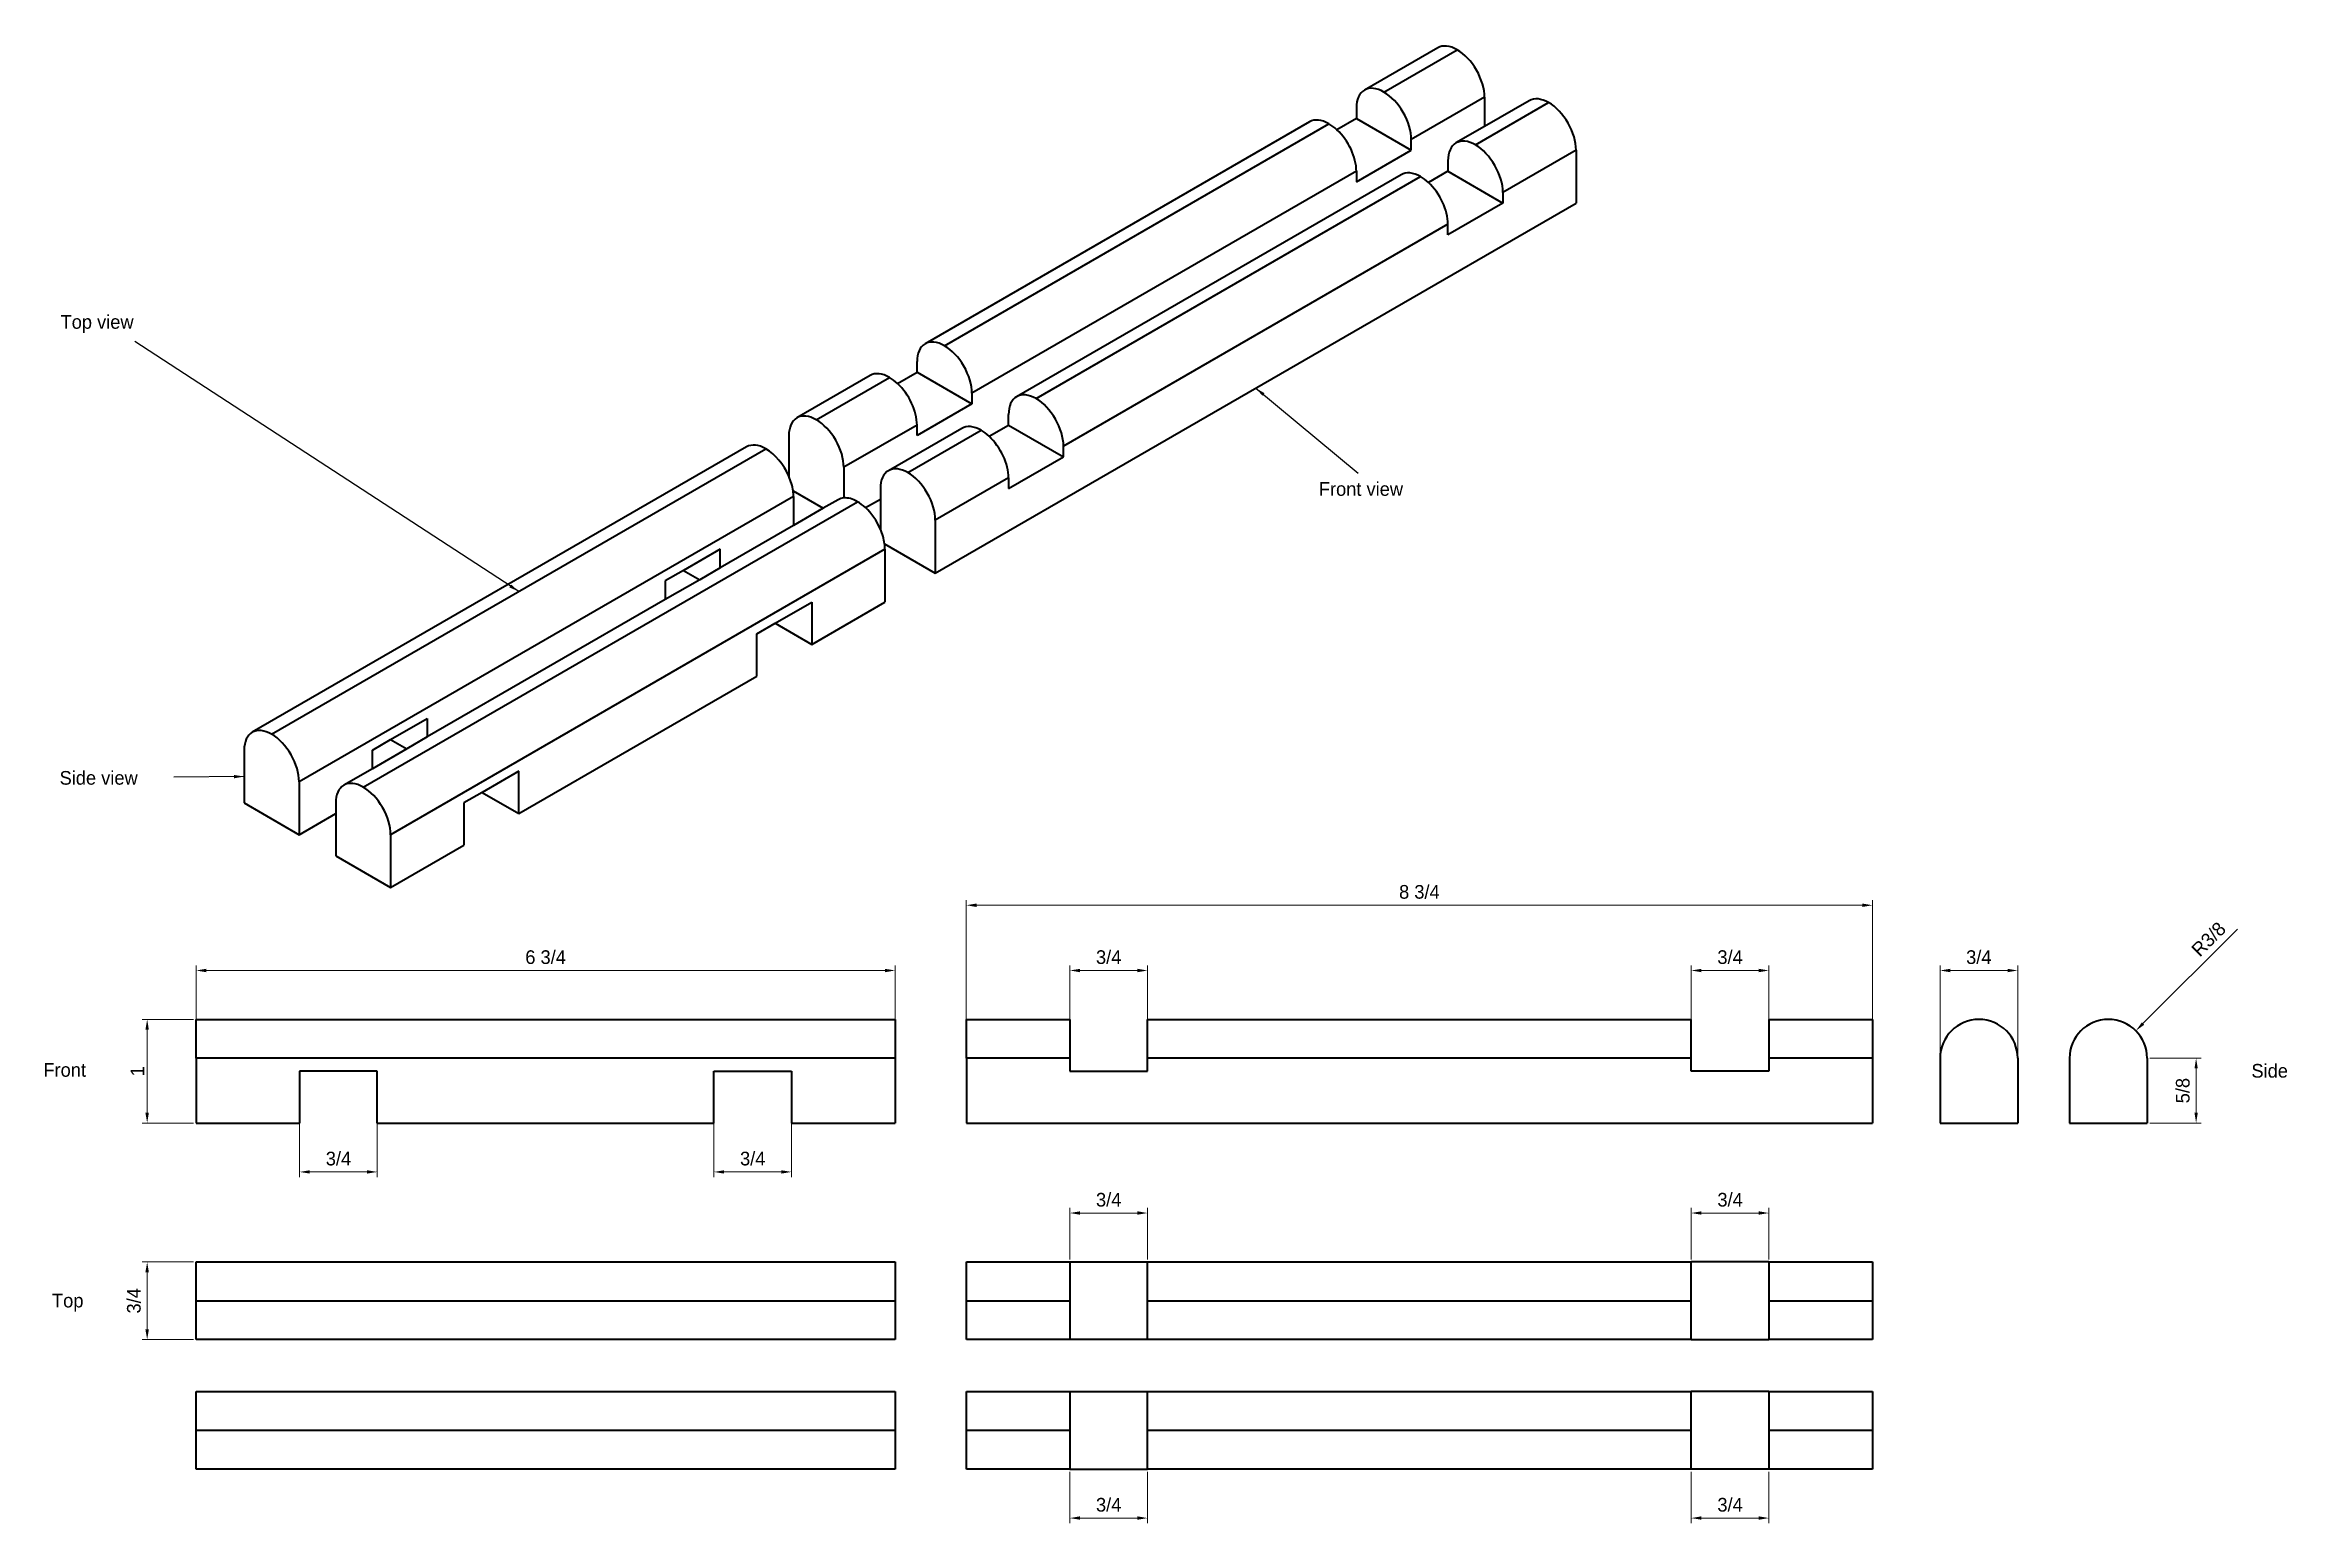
# Model space of a CAD drawing. Header units: inches. Extents: x 0.7 to 22.4, y 1.8 to 16.1.
import ezdxf

# ---------------------------------------------------------------- set-up
doc = ezdxf.new("R2010")
doc.units = ezdxf.units.IN
doc.header["$LTSCALE"] = 0.03937
doc.header["$MEASUREMENT"] = 0
doc.layers.add('Annotations', color=7, linetype='Continuous')
doc.layers.add('Geometries', color=7, linetype='Continuous')
doc.styles.add('Shapr18', font='txt', dxfattribs={"height": 0.13187})
doc.styles.add('Shapr19', font='txt', dxfattribs={"height": 0.13187})
doc.styles.add('Shapr21', font='txt', dxfattribs={"height": 0.13187})
doc.dimstyles.new('ISO-25', dxfattribs={"dimtxt": 0.098425, "dimasz": 0.098425, "dimexe": 0.049213, "dimexo": 0.024606, "dimgap": 0.024606, "dimtad": 1, "dimtxsty": 'Standard', "dimcen": 0.098425, "dimadec": 0, "dimazin": 0, "dimtfac": 1, "dimtmove": 0, "dimatfit": 3, "dimfxl": 0.03937, "dimarcsym": 0})

# ---------------------------------------------------------------- blocks, each defined once
blk = doc.blocks.new('*D2')
at = {"layer": 'Annotations', "color": 0, "linetype": 'Continuous', "lineweight": 15}
for p, q in [((2.206, 6.318), (2.206, 7.19)), ((8.956, 6.318), (8.956, 7.19)), ((2.304, 7.141), (8.858, 7.141))]:
    blk.add_line(p, q, dxfattribs=at)
at = {"layer": 'Annotations', "color": 0}
for points in [[(2.304, 7.157), (2.304, 7.124), (2.206, 7.141)], [(8.858, 7.124), (8.858, 7.157), (8.956, 7.141)]]:
    blk.add_solid(points, dxfattribs=at)
at = {"layer": 'Defpoints', "color": 0}
for p in [(8.956, 7.141), (2.206, 6.293), (8.956, 6.293)]:
    blk.add_point(p, dxfattribs=at)
at = {"layer": 'Annotations', "color": 0, "lineweight": 15, "insert": (5.581, 7.269), "char_height": 0.1319, "attachment_point": 5, "style": 'Shapr18'}
blk.add_mtext('\\A1;6 3/4', dxfattribs=at)
blk = doc.blocks.new('*D3')
at = {"layer": 'Annotations', "color": 0, "linetype": 'Continuous', "lineweight": 15}
for p, q in [((9.643, 6.318), (9.643, 7.82)), ((18.393, 6.318), (18.393, 7.82)), ((9.742, 7.771), (18.295, 7.771))]:
    blk.add_line(p, q, dxfattribs=at)
at = {"layer": 'Annotations', "color": 0}
for points in [[(9.742, 7.787), (9.742, 7.754), (9.643, 7.771)], [(18.295, 7.754), (18.295, 7.787), (18.393, 7.771)]]:
    blk.add_solid(points, dxfattribs=at)
at = {"layer": 'Defpoints', "color": 0}
for p in [(18.393, 7.771), (9.643, 6.293), (18.393, 6.293)]:
    blk.add_point(p, dxfattribs=at)
at = {"layer": 'Annotations', "color": 0, "lineweight": 15, "insert": (14.018, 7.899), "char_height": 0.1319, "attachment_point": 5, "style": 'Shapr18'}
blk.add_mtext('\\A1;8 3/4', dxfattribs=at)
blk = doc.blocks.new('*D4')
at = {"layer": 'Annotations', "color": 0, "linetype": 'Continuous', "lineweight": 15}
for p, q in [((2.181, 6.668), (1.684, 6.668)), ((1.734, 6.57), (1.734, 5.767)), ((2.181, 5.668), (1.684, 5.668))]:
    blk.add_line(p, q, dxfattribs=at)
at = {"layer": 'Annotations', "color": 0}
for points in [[(1.75, 6.57), (1.717, 6.57), (1.734, 6.668)], [(1.717, 5.767), (1.75, 5.767), (1.734, 5.668)]]:
    blk.add_solid(points, dxfattribs=at)
at = {"layer": 'Defpoints', "color": 0}
for p in [(2.206, 6.668), (1.734, 5.668), (2.206, 5.668)]:
    blk.add_point(p, dxfattribs=at)
at = {"layer": 'Annotations', "color": 0, "lineweight": 15, "insert": (1.64, 6.168), "char_height": 0.1319, "attachment_point": 5, "rotation": 90, "style": 'Shapr18'}
blk.add_mtext('\\A1;1', dxfattribs=at)
blk = doc.blocks.new('*D5')
at = {"layer": 'Annotations', "color": 0, "linetype": 'Continuous', "lineweight": 15}
for p, q in [((2.181, 4.327), (1.684, 4.327)), ((1.734, 4.228), (1.734, 3.675)), ((2.181, 3.577), (1.684, 3.577))]:
    blk.add_line(p, q, dxfattribs=at)
at = {"layer": 'Annotations', "color": 0}
for points in [[(1.75, 4.228), (1.717, 4.228), (1.734, 4.327)], [(1.717, 3.675), (1.75, 3.675), (1.734, 3.577)]]:
    blk.add_solid(points, dxfattribs=at)
at = {"layer": 'Defpoints', "color": 0}
for p in [(2.206, 4.327), (1.734, 3.577), (2.206, 3.577)]:
    blk.add_point(p, dxfattribs=at)
at = {"layer": 'Annotations', "color": 0, "lineweight": 15, "insert": (1.606, 3.952), "char_height": 0.1319, "attachment_point": 5, "rotation": 90, "style": 'Shapr19'}
blk.add_mtext('\\A1;3/4', dxfattribs=at)
blk = doc.blocks.new('*D6')
at = {"layer": 'Annotations', "color": 0, "linetype": 'Continuous', "lineweight": 15}
for p, q in [((19.045, 6.318), (19.045, 7.19)), ((19.795, 6.318), (19.795, 7.19)), ((19.144, 7.141), (19.697, 7.141))]:
    blk.add_line(p, q, dxfattribs=at)
at = {"layer": 'Annotations', "color": 0}
for points in [[(19.144, 7.157), (19.144, 7.124), (19.045, 7.141)], [(19.697, 7.124), (19.697, 7.157), (19.795, 7.141)]]:
    blk.add_solid(points, dxfattribs=at)
at = {"layer": 'Defpoints', "color": 0}
for p in [(19.795, 7.141), (19.045, 6.293), (19.795, 6.293)]:
    blk.add_point(p, dxfattribs=at)
at = {"layer": 'Annotations', "color": 0, "lineweight": 15, "insert": (19.42, 7.269), "char_height": 0.1319, "attachment_point": 5, "style": 'Shapr21'}
blk.add_mtext('\\A1;3/4', dxfattribs=at)
blk = doc.blocks.new('*D7')
at = {"layer": 'Annotations', "color": 0, "linetype": 'Continuous', "lineweight": 15}
for p, q in [((21.07, 6.293), (21.567, 6.293)), ((21.518, 6.195), (21.518, 5.767)), ((21.07, 5.668), (21.567, 5.668))]:
    blk.add_line(p, q, dxfattribs=at)
at = {"layer": 'Annotations', "color": 0}
for points in [[(21.534, 6.195), (21.502, 6.195), (21.518, 6.293)], [(21.502, 5.767), (21.534, 5.767), (21.518, 5.668)]]:
    blk.add_solid(points, dxfattribs=at)
at = {"layer": 'Defpoints', "color": 0}
for p in [(21.045, 6.293), (21.045, 5.668), (21.518, 5.668)]:
    blk.add_point(p, dxfattribs=at)
at = {"layer": 'Annotations', "color": 0, "lineweight": 15, "insert": (21.39, 5.981), "char_height": 0.1319, "attachment_point": 5, "rotation": 90, "style": 'Shapr21'}
blk.add_mtext('\\A1;5/8', dxfattribs=at)
blk = doc.blocks.new('*D8')
at = {"layer": 'Annotations', "color": 0, "linetype": 'Continuous', "lineweight": 15}
blk.add_line((21.005, 6.628), (21.918, 7.541), dxfattribs=at)
at = {"layer": 'Annotations', "color": 0}
blk.add_solid([(20.994, 6.64), (21.017, 6.617), (20.936, 6.559)], dxfattribs=at)
at = {"layer": 'Defpoints', "color": 0}
for p in [(20.936, 6.559), (20.67, 6.293)]:
    blk.add_point(p, dxfattribs=at)
at = {"layer": 'Annotations', "color": 0, "lineweight": 15, "insert": (21.639, 7.443), "char_height": 0.1319, "attachment_point": 5, "rotation": 45, "style": 'Shapr21'}
blk.add_mtext('\\A1;R3/8', dxfattribs=at)
blk = doc.blocks.new('*D9')
at = {"layer": 'Annotations', "color": 0, "linetype": 'Continuous', "lineweight": 15}
for p, q in [((3.206, 6.144), (3.206, 5.147)), ((3.956, 6.144), (3.956, 5.147)), ((3.858, 5.196), (3.304, 5.196))]:
    blk.add_line(p, q, dxfattribs=at)
at = {"layer": 'Annotations', "color": 0}
for points in [[(3.304, 5.212), (3.304, 5.18), (3.206, 5.196)], [(3.858, 5.18), (3.858, 5.212), (3.956, 5.196)]]:
    blk.add_solid(points, dxfattribs=at)
at = {"layer": 'Defpoints', "color": 0}
for p in [(3.206, 6.168), (3.956, 6.168), (3.206, 5.196)]:
    blk.add_point(p, dxfattribs=at)
at = {"layer": 'Annotations', "color": 0, "lineweight": 15, "insert": (3.581, 5.324), "char_height": 0.1319, "attachment_point": 5, "style": 'Shapr18'}
blk.add_mtext('\\A1;3/4', dxfattribs=at)
blk = doc.blocks.new('*D10')
at = {"layer": 'Annotations', "color": 0, "linetype": 'Continuous', "lineweight": 15}
for p, q in [((7.206, 6.144), (7.206, 5.147)), ((7.956, 6.144), (7.956, 5.147)), ((7.304, 5.196), (7.858, 5.196))]:
    blk.add_line(p, q, dxfattribs=at)
at = {"layer": 'Annotations', "color": 0}
for points in [[(7.304, 5.212), (7.304, 5.18), (7.206, 5.196)], [(7.858, 5.18), (7.858, 5.212), (7.956, 5.196)]]:
    blk.add_solid(points, dxfattribs=at)
at = {"layer": 'Defpoints', "color": 0}
for p in [(7.206, 6.168), (7.956, 6.168), (7.956, 5.196)]:
    blk.add_point(p, dxfattribs=at)
at = {"layer": 'Annotations', "color": 0, "lineweight": 15, "insert": (7.581, 5.324), "char_height": 0.1319, "attachment_point": 5, "style": 'Shapr18'}
blk.add_mtext('\\A1;3/4', dxfattribs=at)
blk = doc.blocks.new('*D11')
at = {"layer": 'Annotations', "color": 0, "linetype": 'Continuous', "lineweight": 15}
for p, q in [((10.643, 6.193), (10.643, 7.19)), ((11.393, 6.193), (11.393, 7.19)), ((10.742, 7.141), (11.295, 7.141))]:
    blk.add_line(p, q, dxfattribs=at)
at = {"layer": 'Annotations', "color": 0}
for points in [[(10.742, 7.157), (10.742, 7.124), (10.643, 7.141)], [(11.295, 7.124), (11.295, 7.157), (11.393, 7.141)]]:
    blk.add_solid(points, dxfattribs=at)
at = {"layer": 'Defpoints', "color": 0}
for p in [(11.393, 7.141), (10.643, 6.168), (11.393, 6.168)]:
    blk.add_point(p, dxfattribs=at)
at = {"layer": 'Annotations', "color": 0, "lineweight": 15, "insert": (11.018, 7.269), "char_height": 0.1319, "attachment_point": 5, "style": 'Shapr18'}
blk.add_mtext('\\A1;3/4', dxfattribs=at)
blk = doc.blocks.new('*D12')
at = {"layer": 'Annotations', "color": 0, "linetype": 'Continuous', "lineweight": 15}
for p, q in [((16.643, 6.193), (16.643, 7.19)), ((17.393, 6.193), (17.393, 7.19)), ((17.295, 7.141), (16.742, 7.141))]:
    blk.add_line(p, q, dxfattribs=at)
at = {"layer": 'Annotations', "color": 0}
for points in [[(16.742, 7.157), (16.742, 7.124), (16.643, 7.141)], [(17.295, 7.124), (17.295, 7.157), (17.393, 7.141)]]:
    blk.add_solid(points, dxfattribs=at)
at = {"layer": 'Defpoints', "color": 0}
for p in [(16.643, 7.141), (16.643, 6.168), (17.393, 6.168)]:
    blk.add_point(p, dxfattribs=at)
at = {"layer": 'Annotations', "color": 0, "lineweight": 15, "insert": (17.018, 7.269), "char_height": 0.1319, "attachment_point": 5, "style": 'Shapr18'}
blk.add_mtext('\\A1;3/4', dxfattribs=at)
blk = doc.blocks.new('*D13')
at = {"layer": 'Annotations', "color": 0, "linetype": 'Continuous', "lineweight": 15}
for p, q in [((10.643, 4.351), (10.643, 4.848)), ((10.742, 4.799), (11.295, 4.799)), ((11.393, 4.351), (11.393, 4.848))]:
    blk.add_line(p, q, dxfattribs=at)
at = {"layer": 'Annotations', "color": 0}
for points in [[(10.742, 4.816), (10.742, 4.783), (10.643, 4.799)], [(11.295, 4.783), (11.295, 4.816), (11.393, 4.799)]]:
    blk.add_solid(points, dxfattribs=at)
at = {"layer": 'Defpoints', "color": 0}
for p in [(11.393, 4.799), (10.643, 4.327), (11.393, 4.327)]:
    blk.add_point(p, dxfattribs=at)
at = {"layer": 'Annotations', "color": 0, "lineweight": 15, "insert": (11.018, 4.927), "char_height": 0.1319, "attachment_point": 5, "style": 'Shapr19'}
blk.add_mtext('\\A1;3/4', dxfattribs=at)
blk = doc.blocks.new('*D14')
at = {"layer": 'Annotations', "color": 0, "linetype": 'Continuous', "lineweight": 15}
for p, q in [((10.643, 2.302), (10.643, 1.805)), ((11.393, 2.302), (11.393, 1.805)), ((10.742, 1.854), (11.295, 1.854))]:
    blk.add_line(p, q, dxfattribs=at)
at = {"layer": 'Annotations', "color": 0}
for points in [[(10.742, 1.871), (10.742, 1.838), (10.643, 1.854)], [(11.295, 1.838), (11.295, 1.871), (11.393, 1.854)]]:
    blk.add_solid(points, dxfattribs=at)
at = {"layer": 'Defpoints', "color": 0}
for p in [(10.643, 2.327), (11.393, 2.327), (11.393, 1.854)]:
    blk.add_point(p, dxfattribs=at)
at = {"layer": 'Annotations', "color": 0, "lineweight": 15, "insert": (11.018, 1.982), "char_height": 0.1319, "attachment_point": 5, "style": 'Shapr19'}
blk.add_mtext('\\A1;3/4', dxfattribs=at)
blk = doc.blocks.new('*D15')
at = {"layer": 'Annotations', "color": 0, "linetype": 'Continuous', "lineweight": 15}
for p, q in [((16.643, 4.351), (16.643, 4.848)), ((17.295, 4.799), (16.742, 4.799)), ((17.393, 4.351), (17.393, 4.848))]:
    blk.add_line(p, q, dxfattribs=at)
at = {"layer": 'Annotations', "color": 0}
for points in [[(16.742, 4.816), (16.742, 4.783), (16.643, 4.799)], [(17.295, 4.783), (17.295, 4.816), (17.393, 4.799)]]:
    blk.add_solid(points, dxfattribs=at)
at = {"layer": 'Defpoints', "color": 0}
for p in [(16.643, 4.799), (16.643, 4.327), (17.393, 4.327)]:
    blk.add_point(p, dxfattribs=at)
at = {"layer": 'Annotations', "color": 0, "lineweight": 15, "insert": (17.018, 4.927), "char_height": 0.1319, "attachment_point": 5, "style": 'Shapr19'}
blk.add_mtext('\\A1;3/4', dxfattribs=at)
blk = doc.blocks.new('*D16')
at = {"layer": 'Annotations', "color": 0, "linetype": 'Continuous', "lineweight": 15}
for p, q in [((16.643, 2.302), (16.643, 1.805)), ((17.393, 2.302), (17.393, 1.805)), ((17.295, 1.854), (16.742, 1.854))]:
    blk.add_line(p, q, dxfattribs=at)
at = {"layer": 'Annotations', "color": 0}
for points in [[(16.742, 1.871), (16.742, 1.838), (16.643, 1.854)], [(17.295, 1.838), (17.295, 1.871), (17.393, 1.854)]]:
    blk.add_solid(points, dxfattribs=at)
at = {"layer": 'Defpoints', "color": 0}
for p in [(16.643, 2.327), (17.393, 2.327), (16.643, 1.854)]:
    blk.add_point(p, dxfattribs=at)
at = {"layer": 'Annotations', "color": 0, "lineweight": 15, "insert": (17.018, 1.982), "char_height": 0.1319, "attachment_point": 5, "style": 'Shapr19'}
blk.add_mtext('\\A1;3/4', dxfattribs=at)

msp = doc.modelspace()

# ---------------------------------------------------------------- linework, layer by layer
at = {"layer": 'Geometries', "linetype": 'Continuous', "lineweight": 40}
for p, q in [((14.1946727, 16.0487227), (13.487566, 15.6404744)), ((13.675066, 15.6219011), (14.3821727, 16.0301493)), ((13.4099009, 15.4688079), (13.4099009, 15.3667459)), ((14.6473378, 15.57087), (13.940231, 15.1626217)), ((14.5589494, 15.1115907), (15.2660562, 15.519839)), ((14.6473378, 15.57087), (14.6473378, 15.2894482)), ((15.0785562, 15.5384123), (14.6473378, 15.2894482)), ((12.9572359, 15.3342881), (9.2449253, 13.1909846)), ((9.4324253, 13.1724113), (13.1447359, 15.3157148)), ((13.4099009, 15.3667459), (13.221707, 15.2580921)), ((13.4099009, 15.3667459), (13.940231, 15.0605597)), ((13.940231, 15.0605597), (13.940231, 15.1626217)), ((14.6473378, 15.2894482), (14.3714494, 15.130164)), ((13.4099009, 14.7543734), (13.940231, 15.0605597)), ((14.2937844, 14.9584976), (14.2937844, 14.8564355)), ((15.5312213, 15.0605597), (14.8241145, 14.6523114)), ((15.5312213, 15.0605597), (15.5312213, 14.5502493)), ((13.4099009, 14.8564355), (9.6975903, 12.713132)), ((13.8411194, 14.8239778), (10.1288087, 12.6806743)), ((10.3163087, 12.6621009), (14.0286194, 14.8054045)), ((13.4099009, 14.8564355), (13.4099009, 14.7543734)), ((14.2937844, 14.8564355), (14.1055905, 14.7477817)), ((14.2937844, 14.8564355), (14.8241145, 14.5502493)), ((9.3440369, 10.9780768), (15.5312213, 14.5502493)), ((14.8241145, 14.5502493), (14.2937844, 14.2440631)), ((14.8241145, 14.6523114), (14.8241145, 14.5502493)), ((14.2937844, 14.3461251), (10.5814738, 12.2028216)), ((14.2937844, 14.2440631), (14.2937844, 14.3461251)), ((9.1672602, 12.9172561), (9.1672602, 13.0193182)), ((8.7145952, 12.8847984), (8.0074884, 12.4765501)), ((8.1949884, 12.4579768), (8.9020952, 12.8662251)), ((8.9790663, 12.8086023), (9.1672602, 12.9172561)), ((9.1672602, 12.9172561), (9.6975903, 12.6110699)), ((9.6975903, 12.6110699), (9.1672602, 12.3048837)), ((9.6975903, 12.713132), (9.6975903, 12.6110699)), ((9.1672602, 12.4069458), (8.4601534, 11.9986975)), ((9.5984787, 12.374488), (8.8913719, 11.9662397)), ((9.0788719, 11.9476664), (9.7859787, 12.3559147)), ((9.1672602, 12.3048837), (9.1672602, 12.4069458)), ((9.8629498, 12.2982919), (10.0511437, 12.4069458)), ((10.0511437, 12.4069458), (10.0511437, 12.5090078)), ((10.0511437, 12.4069458), (10.5814738, 12.1007595)), ((7.5213525, 12.1958794), (2.7483817, 9.4402035)), ((2.9358817, 9.4216301), (7.7088525, 12.1773061)), ((7.9298234, 12.3048837), (7.9298234, 11.9127931)), ((10.5814738, 12.1007595), (10.5814738, 12.2028216)), ((8.4601534, 11.9986975), (8.4601534, 11.7025211)), ((10.0511437, 11.7945733), (10.5814738, 12.1007595)), ((7.9740175, 11.7180268), (3.2010468, 8.9623508)), ((7.9703088, 11.7711991), (8.2619301, 11.6028314)), ((7.9740175, 11.7180268), (7.9740175, 11.436605)), ((8.6697071, 11.609373), (8.8137068, 11.6925113)), ((8.8137068, 11.7945733), (8.8137068, 11.6925113)), ((8.8137068, 11.6925113), (8.8137068, 11.4024827)), ((10.0511437, 11.8966354), (9.3440369, 11.4883871)), ((10.0511437, 11.8966354), (10.0511437, 11.7945733)), ((3.8197652, 8.9113198), (8.592736, 11.6669957)), ((8.2619301, 11.6028314), (7.9740175, 11.436605)), ((8.405236, 11.685569), (8.2619301, 11.6028314)), ((9.3440369, 11.4883871), (9.3440369, 10.9780768)), ((7.9740175, 11.436605), (7.2669108, 11.0283567)), ((8.8541922, 11.2608887), (9.3440369, 10.9780768)), ((8.857901, 11.2077164), (4.0849302, 8.4520405)), ((7.2669108, 11.2077164), (6.9133574, 11.0035923)), ((7.2669108, 11.0283567), (7.2669108, 11.2077164)), ((8.857901, 11.2077164), (8.857901, 10.6974061)), ((6.9133574, 11.0035923), (6.7365807, 10.9015302)), ((7.0686875, 10.9139124), (6.7365807, 10.7221705)), ((6.7365807, 10.9015302), (6.7365807, 10.7221705)), ((6.9133574, 11.0035923), (7.0686875, 10.9139124)), ((7.2669108, 11.0283567), (7.0686875, 10.9139124)), ((6.7365807, 10.7221705), (4.4384836, 9.3953635)), ((7.7972408, 10.4932819), (8.1507942, 10.6974061)), ((8.1507942, 10.2891578), (8.857901, 10.6974061)), ((8.1507942, 10.6974061), (8.1507942, 10.2891578)), ((7.6204641, 10.3912198), (7.7972408, 10.4932819)), ((7.7972408, 10.4932819), (8.1507942, 10.2891578)), ((7.6204641, 9.9829715), (7.6204641, 10.3912198)), ((5.3223671, 8.6561646), (7.6204641, 9.9829715)), ((4.0849302, 9.3705991), (4.4384836, 9.5747233)), ((4.4384836, 9.5747233), (4.4384836, 9.3953635)), ((3.9081535, 9.268537), (4.0849302, 9.3705991)), ((4.0849302, 9.3705991), (4.2402603, 9.2809192)), ((4.4384836, 9.3953635), (4.2402603, 9.2809192)), ((2.6707167, 9.268537), (2.6707167, 8.7582267)), ((4.2402603, 9.2809192), (3.9081535, 9.0891773)), ((3.9081535, 9.0891773), (3.9081535, 9.268537)), ((3.2010468, 8.9623508), (3.2010468, 8.4520405)), ((3.9081535, 9.0891773), (3.6322652, 8.9298931)), ((5.3223671, 9.0644129), (4.9688137, 8.8602887)), ((5.3223671, 8.6561646), (5.3223671, 9.0644129)), ((2.6707167, 8.7582267), (3.2010468, 8.4520405)), ((3.5546002, 8.7582267), (3.5546002, 8.6561646)), ((4.9688137, 8.8602887), (4.792037, 8.7582267)), ((4.792037, 8.7582267), (4.792037, 8.3499784)), ((4.9688137, 8.8602887), (5.3223671, 8.6561646)), ((3.2010468, 8.4520405), (3.5546002, 8.6561646)), ((3.5546002, 8.6561646), (3.5546002, 8.2479163)), ((4.0849302, 8.4520405), (4.0849302, 7.9417301)), ((3.5546002, 8.2479163), (4.0849302, 7.9417301)), ((4.0849302, 7.9417301), (4.792037, 8.3499784)), ((2.2059825, 6.6683629), (8.9559825, 6.6683629)), ((2.2059825, 6.2933629), (2.2059825, 6.6683629)), ((8.9559825, 6.6683629), (8.9559825, 6.2933629)), ((9.6434825, 6.6683629), (10.6434825, 6.6683629)), ((9.6434825, 6.2933629), (9.6434825, 6.6683629)), ((10.6434825, 6.6683629), (10.6434825, 6.2933629)), ((11.3934825, 6.6683629), (16.6434825, 6.6683629)), ((11.3934825, 6.2933629), (11.3934825, 6.6683629)), ((16.6434825, 6.2933629), (16.6434825, 6.6683629)), ((17.3934825, 6.6683629), (18.3934825, 6.6683629)), ((17.3934825, 6.6683629), (17.3934825, 6.2933629)), ((18.3934825, 6.6683629), (18.3934825, 6.2933629)), ((8.9559825, 6.2933629), (2.2059825, 6.2933629)), ((2.2059825, 6.2933629), (2.2059825, 5.6683629)), ((8.9559825, 6.2933629), (8.9559825, 5.6683629)), ((9.6434825, 6.2933629), (9.6434825, 5.6683629)), ((10.6434825, 6.2933629), (9.6434825, 6.2933629)), ((10.6434825, 6.2933629), (10.6434825, 6.1683629)), ((11.3934825, 6.1683629), (11.3934825, 6.2933629)), ((16.6434825, 6.2933629), (11.3934825, 6.2933629)), ((16.6434825, 6.1683629), (16.6434825, 6.2933629)), ((17.3934825, 6.2933629), (17.3934825, 6.1683629)), ((18.3934825, 6.2933629), (17.3934825, 6.2933629)), ((18.3934825, 6.2933629), (18.3934825, 5.6683629)), ((19.0454985, 6.2933629), (19.0454985, 5.6683629)), ((19.7954985, 6.2933629), (19.7954985, 5.6683629)), ((20.2954985, 6.2933629), (20.2954985, 5.6683629)), ((21.0454985, 6.2933629), (21.0454985, 5.6683629)), ((3.9559825, 6.1683629), (3.2059825, 6.1683629)), ((3.2059825, 6.1683629), (3.2059825, 5.6683629)), ((3.9559825, 5.6683629), (3.9559825, 6.1683629)), ((7.2059825, 5.6683629), (7.2059825, 6.1683629)), ((7.2059825, 6.1683629), (7.9559825, 6.1683629)), ((7.9559825, 6.1683629), (7.9559825, 5.6683629)), ((10.6434825, 6.1683629), (11.3934825, 6.1683629)), ((17.3934825, 6.1683629), (16.6434825, 6.1683629)), ((2.2059825, 5.6683629), (3.2059825, 5.6683629)), ((3.9559825, 5.6683629), (7.2059825, 5.6683629)), ((7.9559825, 5.6683629), (8.9559825, 5.6683629)), ((9.6434825, 5.6683629), (18.3934825, 5.6683629)), ((19.0454985, 5.6683629), (19.7954985, 5.6683629)), ((20.2954985, 5.6683629), (21.0454985, 5.6683629)), ((2.2059825, 4.3267717), (8.9559825, 4.3267717)), ((2.2059825, 3.9517717), (2.2059825, 4.3267717)), ((8.9559825, 4.3267717), (8.9559825, 3.9517717)), ((9.6434825, 3.9517717), (9.6434825, 4.3267717)), ((9.6434825, 4.3267717), (10.6434825, 4.3267717)), ((10.6434825, 4.3267717), (11.3934825, 4.3267717)), ((10.6434825, 4.3267717), (10.6434825, 3.9517717)), ((11.3934825, 3.9517717), (11.3934825, 4.3267717)), ((11.3934825, 4.3267717), (16.6434825, 4.3267717)), ((17.3934825, 4.3267717), (16.6434825, 4.3267717)), ((16.6434825, 3.9517717), (16.6434825, 4.3267717)), ((17.3934825, 4.3267717), (18.3934825, 4.3267717)), ((17.3934825, 4.3267717), (17.3934825, 3.9517717)), ((18.3934825, 4.3267717), (18.3934825, 3.9517717)), ((2.2059825, 3.9517717), (8.9559825, 3.9517717)), ((2.2059825, 3.5767717), (2.2059825, 3.9517717)), ((8.9559825, 3.9517717), (8.9559825, 3.5767717)), ((9.6434825, 3.9517717), (10.6434825, 3.9517717)), ((9.6434825, 3.5767717), (9.6434825, 3.9517717)), ((10.6434825, 3.9517717), (10.6434825, 3.5767717)), ((11.3934825, 3.9517717), (16.6434825, 3.9517717)), ((11.3934825, 3.5767717), (11.3934825, 3.9517717)), ((16.6434825, 3.5767717), (16.6434825, 3.9517717)), ((17.3934825, 3.9517717), (17.3934825, 3.5767717)), ((17.3934825, 3.9517717), (18.3934825, 3.9517717)), ((18.3934825, 3.9517717), (18.3934825, 3.5767717)), ((8.9559825, 3.5767717), (2.2059825, 3.5767717)), ((10.6434825, 3.5767717), (9.6434825, 3.5767717)), ((11.3934825, 3.5767717), (10.6434825, 3.5767717)), ((16.6434825, 3.5767717), (11.3934825, 3.5767717)), ((16.6434825, 3.5767717), (17.3934825, 3.5767717)), ((18.3934825, 3.5767717), (17.3934825, 3.5767717)), ((2.2059825, 3.0767717), (8.9559825, 3.0767717)), ((2.2059825, 2.7017717), (2.2059825, 3.0767717)), ((8.9559825, 3.0767717), (8.9559825, 2.7017717)), ((9.6434825, 3.0767717), (10.6434825, 3.0767717)), ((9.6434825, 2.7017717), (9.6434825, 3.0767717)), ((10.6434825, 3.0767717), (10.6434825, 2.7017717)), ((10.6434825, 3.0767717), (11.3934825, 3.0767717)), ((11.3934825, 3.0767717), (16.6434825, 3.0767717)), ((11.3934825, 2.7017717), (11.3934825, 3.0767717)), ((16.6434825, 2.7017717), (16.6434825, 3.0767717)), ((17.3934825, 3.0767717), (16.6434825, 3.0767717)), ((17.3934825, 3.0767717), (18.3934825, 3.0767717)), ((17.3934825, 3.0767717), (17.3934825, 2.7017717)), ((18.3934825, 3.0767717), (18.3934825, 2.7017717)), ((2.2059825, 2.7017717), (8.9559825, 2.7017717)), ((2.2059825, 2.3267717), (2.2059825, 2.7017717)), ((8.9559825, 2.7017717), (8.9559825, 2.3267717)), ((9.6434825, 2.7017717), (10.6434825, 2.7017717)), ((9.6434825, 2.3267717), (9.6434825, 2.7017717)), ((10.6434825, 2.7017717), (10.6434825, 2.3267717)), ((11.3934825, 2.7017717), (16.6434825, 2.7017717)), ((11.3934825, 2.3267717), (11.3934825, 2.7017717)), ((16.6434825, 2.3267717), (16.6434825, 2.7017717)), ((17.3934825, 2.7017717), (18.3934825, 2.7017717)), ((17.3934825, 2.7017717), (17.3934825, 2.3267717)), ((18.3934825, 2.7017717), (18.3934825, 2.3267717)), ((8.9559825, 2.3267717), (2.2059825, 2.3267717)), ((10.6434825, 2.3267717), (9.6434825, 2.3267717)), ((10.6434825, 2.3267717), (11.3934825, 2.3267717)), ((16.6434825, 2.3267717), (11.3934825, 2.3267717)), ((17.3934825, 2.3267717), (16.6434825, 2.3267717)), ((18.3934825, 2.3267717), (17.3934825, 2.3267717))]:
    msp.add_line(p, q, dxfattribs=at)
for centre, start, end in [((19.4204985, 6.2933629), 90, 180), ((19.4204985, 6.2933629), 0, 90), ((20.6704985, 6.2933629), 90, 180), ((20.6704985, 6.2933629), 0, 90)]:
    msp.add_arc(centre, 0.375, start, end, dxfattribs=at)
for centre, major_axis, start_param, end_param in [((14.3821727, 15.7239631), (-0.1875, 0.3247595), 5.4977871438, 6.2831853072), ((14.3821727, 15.7239631), (-0.1875, 0.3247595), 3.926990817, 5.4977871438), ((13.675066, 15.3157148), (-0.1875, 0.3247595), 0, 0.7853981634), ((13.675066, 15.3157148), (-0.1875, 0.3247595), 5.4977871438, 6.2831853072), ((13.675066, 15.3157148), (-0.1875, 0.3247595), 3.926990817, 5.4977871438), ((15.2660562, 15.2136528), (-0.1875, 0.3247595), 5.4977871438, 6.2831853072), ((15.2660562, 15.2136528), (-0.1875, 0.3247595), 3.926990817, 5.4977871438), ((13.1447359, 15.0095286), (0.1875, -0.3247595), 2.3561944902, 3.1415926536), ((13.1447359, 15.0095286), (0.1875, -0.3247595), 2.0616790051, 2.3561944902), ((13.1447359, 15.0095286), (0.1875, -0.3247595), 0.7853981634, 2.0616790051), ((14.5589494, 14.8054045), (-0.1875, 0.3247595), 5.4977871438, 6.2831853072), ((14.5589494, 14.8054045), (-0.1875, 0.3247595), 6.2831853072, 7.0685834706), ((14.5589494, 14.8054045), (-0.1875, 0.3247595), 3.926990817, 5.4977871438), ((14.0286194, 14.4992183), (0.1875, -0.3247595), 2.3561944902, 3.1415926536), ((14.0286194, 14.4992183), (0.1875, -0.3247595), 2.0616790051, 2.3561944902), ((14.0286194, 14.4992183), (0.1875, -0.3247595), 0.7853981634, 2.0616790051), ((9.4324253, 12.8662251), (0.1875, -0.3247595), 2.3561944902, 3.1415926536), ((9.4324253, 12.8662251), (0.1875, -0.3247595), 3.1415926536, 3.926990817), ((9.4324253, 12.8662251), (0.1875, -0.3247595), 0.7853981634, 2.3561944902), ((8.9020952, 12.5600389), (-0.1875, 0.3247595), 5.4977871438, 6.2831853072), ((8.9020952, 12.5600389), (-0.1875, 0.3247595), 5.2032716587, 5.4977871438), ((8.9020952, 12.5600389), (-0.1875, 0.3247595), 3.926990817, 5.2032716587), ((10.3163087, 12.3559147), (0.1875, -0.3247595), 3.1415926536, 3.926990817), ((10.3163087, 12.3559147), (0.1875, -0.3247595), 2.3561944902, 3.1415926536), ((10.3163087, 12.3559147), (0.1875, -0.3247595), 0.7853981634, 2.3561944902), ((8.1949884, 12.1517906), (0.1875, -0.3247595), 3.1415926536, 3.926990817), ((8.1949884, 12.1517906), (0.1875, -0.3247595), 2.3561944902, 3.1415926536), ((8.1949884, 12.1517906), (0.1875, -0.3247595), 0.7853981634, 2.3561944902), ((9.7859787, 12.0497285), (-0.1875, 0.3247595), 5.4977871438, 6.2831853072), ((9.7859787, 12.0497285), (-0.1875, 0.3247595), 5.2032716587, 5.4977871438), ((7.7088525, 11.8711199), (-0.1875, 0.3247595), 5.4977871438, 6.2831853072), ((7.7088525, 11.8711199), (-0.1875, 0.3247595), 4.5126763601, 5.4977871438), ((9.7859787, 12.0497285), (-0.1875, 0.3247595), 3.926990817, 5.2032716587), ((7.7088525, 11.8711199), (-0.1875, 0.3247595), 4.0944388964, 4.5126763601), ((9.0788719, 11.6414802), (0.1875, -0.3247595), 3.1415926536, 3.926990817), ((9.0788719, 11.6414802), (0.1875, -0.3247595), 2.3561944902, 3.1415926536), ((9.0788719, 11.6414802), (0.1875, -0.3247595), 0.7853981634, 2.3561944902), ((7.7088525, 11.8711199), (-0.1875, 0.3247595), 3.926990817, 4.0944388964), ((8.592736, 11.3608095), (-0.1875, 0.3247595), 6.0213859192, 6.2831853072), ((8.592736, 11.3608095), (-0.1875, 0.3247595), 5.4977871438, 6.0213859192), ((8.592736, 11.3608095), (-0.1875, 0.3247595), 5.2032716587, 5.4977871438), ((8.592736, 11.3608095), (-0.1875, 0.3247595), 4.5126763601, 5.2032716587), ((8.592736, 11.3608095), (-0.1875, 0.3247595), 4.0944388964, 4.5126763601), ((8.592736, 11.3608095), (-0.1875, 0.3247595), 3.926990817, 4.0944388964), ((2.9358817, 9.1154439), (0.1875, -0.3247595), 3.1415926536, 3.926990817), ((2.9358817, 9.1154439), (0.1875, -0.3247595), 2.3561944902, 3.1415926536), ((2.9358817, 9.1154439), (0.1875, -0.3247595), 0.7853981634, 2.3561944902), ((3.8197652, 8.6051336), (0.1875, -0.3247595), 3.1415926536, 3.926990817), ((3.8197652, 8.6051336), (0.1875, -0.3247595), 2.3561944902, 3.1415926536), ((3.8197652, 8.6051336), (0.1875, -0.3247595), 0.7853981634, 2.3561944902)]:
    msp.add_ellipse(centre, major_axis=major_axis, ratio=0.5773502692, start_param=start_param, end_param=end_param, dxfattribs=at)

# ---------------------------------------------------------------- texts
at = {"layer": 'Annotations', "linetype": 'Continuous', "lineweight": 15, "char_height": 0.098902559, "width": 3.333335433}
for s, insert, attachment_point in [('{\\fSF-Mono-Regular-Extended.ttf|b0|i0|c0|p0;\\H1.333333x;Top view}', (0.8973606, 13.3825668), 4), ('{\\fSF-Mono-Regular-Extended.ttf|b0|i0|c0|p0;\\H1.333333x;Front view}', (13.0468889, 11.7886123), 4), ('{\\fSF-Mono-Regular-Extended.ttf|b0|i0|c0|p0;\\H1.333333x;Side view}', (0.8881261, 8.9996279), 4), ('{\\fSF-Mono-Regular-Extended.ttf|b0|i0|c0|p0;\\H1.333333x;Front}', (0.7313903, 6.2468864), 1), ('{\\fSF-Mono-Regular-Extended.ttf|b0|i0|c0|p0;\\H1.333333x;Side}', (22.0518223, 6.2382579), 1), ('{\\fSF-Mono-Regular-Extended.ttf|b0|i0|c0|p0;\\H1.333333x;Top}', (0.8149497, 4.0197476), 1)]:
    msp.add_mtext(s, dxfattribs=dict(at, insert=insert, attachment_point=attachment_point))

# ---------------------------------------------------------------- dimensions: what is measured, and where the dimension line sits
at = {"layer": 'Annotations', "linetype": 'Continuous', "lineweight": 15}
for base, p1, p2, override, picture, middle in [((18.3934825, 7.7707251), (9.6434825, 6.2933629), (18.3934825, 6.2933629), {"dimscale": 1, "dimgap": 0.027559, "dimdec": 6, "dimlfac": 1, "dimzin": 4, "dimdsep": 44, "dimlunit": 5, "dimtxsty": 'Shapr18', "dimse1": 0, "dimse2": 0, "dimadec": 2, "dimtol": 0, "dimlim": 0, "dimtp": 0, "dimtm": 0, "dimtfac": 0.6, "dimtdec": 8, "dimfrac": 2, "dimtolj": 1, "dimlwd": 15, "dimlwe": 15}, '*D3', (14.0184825, 7.7707251)), ((8.9559825, 7.1408038), (2.2059825, 6.2933629), (8.9559825, 6.2933629), {"dimscale": 1, "dimgap": 0.027559, "dimdec": 6, "dimlfac": 1, "dimzin": 4, "dimdsep": 44, "dimlunit": 5, "dimtxsty": 'Shapr18', "dimse1": 0, "dimse2": 0, "dimadec": 2, "dimtol": 0, "dimlim": 0, "dimtp": 0, "dimtm": 0, "dimtfac": 0.6, "dimtdec": 8, "dimfrac": 2, "dimtolj": 1, "dimlwd": 15, "dimlwe": 15}, '*D2', (5.5809825, 7.1408038)), ((11.3934825, 7.1408038), (10.6434825, 6.1683629), (11.3934825, 6.1683629), {"dimscale": 1, "dimgap": 0.027559, "dimdec": 6, "dimlfac": 1, "dimzin": 4, "dimdsep": 44, "dimlunit": 5, "dimtxsty": 'Shapr18', "dimse1": 0, "dimse2": 0, "dimadec": 2, "dimtol": 0, "dimlim": 0, "dimtp": 0, "dimtm": 0, "dimtfac": 0.6, "dimtdec": 8, "dimfrac": 2, "dimtolj": 1, "dimlwd": 15, "dimlwe": 15}, '*D11', (11.0184825, 7.1408038)), ((16.6434825, 7.1408038), (17.3934825, 6.1683629), (16.6434825, 6.1683629), {"dimscale": 1, "dimgap": 0.027559, "dimdec": 6, "dimlfac": 1, "dimzin": 4, "dimdsep": 44, "dimlunit": 5, "dimtxsty": 'Shapr18', "dimse1": 0, "dimse2": 0, "dimadec": 2, "dimtol": 0, "dimlim": 0, "dimtp": 0, "dimtm": 0, "dimtfac": 0.6, "dimtdec": 8, "dimfrac": 2, "dimtolj": 1, "dimlwd": 15, "dimlwe": 15}, '*D12', (17.0184825, 7.1408038)), ((19.7954985, 7.1408038), (19.0454985, 6.2933629), (19.7954985, 6.2933629), {"dimscale": 1, "dimgap": 0.027559, "dimdec": 6, "dimlfac": 1, "dimzin": 4, "dimdsep": 44, "dimlunit": 5, "dimtxsty": 'Shapr21', "dimse1": 0, "dimse2": 0, "dimadec": 2, "dimtol": 0, "dimlim": 0, "dimtp": 0, "dimtm": 0, "dimtfac": 0.6, "dimtdec": 8, "dimfrac": 2, "dimtolj": 1, "dimlwd": 15, "dimlwe": 15}, '*D6', (19.4204985, 7.1408038)), ((3.2059825, 5.195922), (3.9559825, 6.1683629), (3.2059825, 6.1683629), {"dimscale": 1, "dimgap": 0.027559, "dimdec": 6, "dimlfac": 1, "dimzin": 4, "dimdsep": 44, "dimlunit": 5, "dimtxsty": 'Shapr18', "dimse1": 0, "dimse2": 0, "dimadec": 2, "dimtol": 0, "dimlim": 0, "dimtp": 0, "dimtm": 0, "dimtfac": 0.6, "dimtdec": 8, "dimfrac": 2, "dimtolj": 1, "dimlwd": 15, "dimlwe": 15}, '*D9', (3.5809825, 5.195922)), ((7.9559825, 5.195922), (7.2059825, 6.1683629), (7.9559825, 6.1683629), {"dimscale": 1, "dimgap": 0.027559, "dimdec": 6, "dimlfac": 1, "dimzin": 4, "dimdsep": 44, "dimlunit": 5, "dimtxsty": 'Shapr18', "dimse1": 0, "dimse2": 0, "dimadec": 2, "dimtol": 0, "dimlim": 0, "dimtp": 0, "dimtm": 0, "dimtfac": 0.6, "dimtdec": 8, "dimfrac": 2, "dimtolj": 1, "dimlwd": 15, "dimlwe": 15}, '*D10', (7.5809825, 5.195922)), ((11.3934825, 4.7992126), (10.6434825, 4.3267717), (11.3934825, 4.3267717), {"dimscale": 1, "dimgap": 0.027559, "dimdec": 6, "dimlfac": 1, "dimzin": 4, "dimdsep": 44, "dimlunit": 5, "dimtxsty": 'Shapr19', "dimse1": 0, "dimse2": 0, "dimadec": 2, "dimtol": 0, "dimlim": 0, "dimtp": 0, "dimtm": 0, "dimtfac": 0.6, "dimtdec": 8, "dimfrac": 2, "dimtolj": 1, "dimlwd": 15, "dimlwe": 15}, '*D13', (11.0184825, 4.7992126)), ((16.6434825, 4.7992126), (17.3934825, 4.3267717), (16.6434825, 4.3267717), {"dimscale": 1, "dimgap": 0.027559, "dimdec": 6, "dimlfac": 1, "dimzin": 4, "dimdsep": 44, "dimlunit": 5, "dimtxsty": 'Shapr19', "dimse1": 0, "dimse2": 0, "dimadec": 2, "dimtol": 0, "dimlim": 0, "dimtp": 0, "dimtm": 0, "dimtfac": 0.6, "dimtdec": 8, "dimfrac": 2, "dimtolj": 1, "dimlwd": 15, "dimlwe": 15}, '*D15', (17.0184825, 4.7992126)), ((11.3934825, 1.8543307), (10.6434825, 2.3267717), (11.3934825, 2.3267717), {"dimscale": 1, "dimgap": 0.027559, "dimdec": 6, "dimlfac": 1, "dimzin": 4, "dimdsep": 44, "dimlunit": 5, "dimtxsty": 'Shapr19', "dimse1": 0, "dimse2": 0, "dimadec": 2, "dimtol": 0, "dimlim": 0, "dimtp": 0, "dimtm": 0, "dimtfac": 0.6, "dimtdec": 8, "dimfrac": 2, "dimtolj": 1, "dimlwd": 15, "dimlwe": 15}, '*D14', (11.0184825, 1.8543307)), ((16.6434825, 1.8543307), (17.3934825, 2.3267717), (16.6434825, 2.3267717), {"dimscale": 1, "dimgap": 0.027559, "dimdec": 6, "dimlfac": 1, "dimzin": 4, "dimdsep": 44, "dimlunit": 5, "dimtxsty": 'Shapr19', "dimse1": 0, "dimse2": 0, "dimadec": 2, "dimtol": 0, "dimlim": 0, "dimtp": 0, "dimtm": 0, "dimtfac": 0.6, "dimtdec": 8, "dimfrac": 2, "dimtolj": 1, "dimlwd": 15, "dimlwe": 15}, '*D16', (17.0184825, 1.8543307))]:
    dim = msp.add_linear_dim(base=base, p1=p1, p2=p2, dimstyle='ISO-25', override=override, dxfattribs=at)
    dim.commit()
    dim.dimension.update_dxf_attribs({"geometry": picture, "text_midpoint": middle, "dimtype": 160})
dim = msp.add_radius_dim(center=(20.6704985, 6.2933629), mpoint=(20.9356636, 6.5585279), dimstyle='ISO-25', override={"dimscale": 1, "dimgap": 0.027559, "dimdec": 6, "dimlfac": 1, "dimzin": 4, "dimdsep": 44, "dimlunit": 5, "dimtxsty": 'Shapr21', "dimcen": 0, "dimadec": 2, "dimtol": 0, "dimlim": 0, "dimtp": 0, "dimtm": 0, "dimtfac": 0.6, "dimtdec": 8, "dimtofl": 0, "dimfrac": 2, "dimtolj": 1, "dimlwd": 15, "dimlwe": 15}, dxfattribs=at)
dim.commit()
dim.dimension.update_dxf_attribs({"geometry": '*D8', "text_midpoint": (21.7297142, 7.3525786), "dimtype": 164})
for base, p1, p2, override, picture, middle in [((1.7335415, 5.6683629), (2.2059825, 6.6683629), (2.2059825, 5.6683629), {"dimscale": 1, "dimgap": 0.027559, "dimdec": 6, "dimlfac": 1, "dimzin": 4, "dimdsep": 44, "dimlunit": 5, "dimtxsty": 'Shapr18', "dimse1": 0, "dimse2": 0, "dimadec": 2, "dimtol": 0, "dimlim": 0, "dimtp": 0, "dimtm": 0, "dimtfac": 0.6, "dimtdec": 8, "dimfrac": 2, "dimtolj": 1, "dimlwd": 15, "dimlwe": 15}, '*D4', (1.7335415, 6.1683629)), ((21.5179395, 5.6683629), (21.0454985, 6.2933629), (21.0454985, 5.6683629), {"dimscale": 1, "dimgap": 0.027559, "dimdec": 6, "dimlfac": 1, "dimzin": 4, "dimdsep": 44, "dimlunit": 5, "dimtxsty": 'Shapr21', "dimse1": 0, "dimse2": 0, "dimadec": 2, "dimtol": 0, "dimlim": 0, "dimtp": 0, "dimtm": 0, "dimtfac": 0.6, "dimtdec": 8, "dimfrac": 2, "dimtolj": 1, "dimlwd": 15, "dimlwe": 15}, '*D7', (21.5179395, 5.9808629)), ((1.7335415, 3.5767717), (2.2059825, 4.3267717), (2.2059825, 3.5767717), {"dimscale": 1, "dimgap": 0.027559, "dimdec": 6, "dimlfac": 1, "dimzin": 4, "dimdsep": 44, "dimlunit": 5, "dimtxsty": 'Shapr19', "dimse1": 0, "dimse2": 0, "dimadec": 2, "dimtol": 0, "dimlim": 0, "dimtp": 0, "dimtm": 0, "dimtfac": 0.6, "dimtdec": 8, "dimfrac": 2, "dimtolj": 1, "dimlwd": 15, "dimlwe": 15}, '*D5', (1.7335415, 3.9517717))]:
    dim = msp.add_linear_dim(base=base, p1=p1, p2=p2, angle=90, dimstyle='ISO-25', override=override, dxfattribs=at)
    dim.commit()
    dim.dimension.update_dxf_attribs({"geometry": picture, "text_midpoint": middle, "dimtype": 160})

# ---------------------------------------------------------------- leaders
for points in [[(5.3223671, 10.7994681), (1.6137846, 13.2126399)], [(12.4376291, 12.764163), (13.4257312, 11.9427334)], [(2.6707167, 9.0133819), (1.9902152, 9.0060174)]]:
    msp.add_leader(points, dimstyle='ISO-25', dxfattribs=at)

doc.saveas('drawing.dxf')
